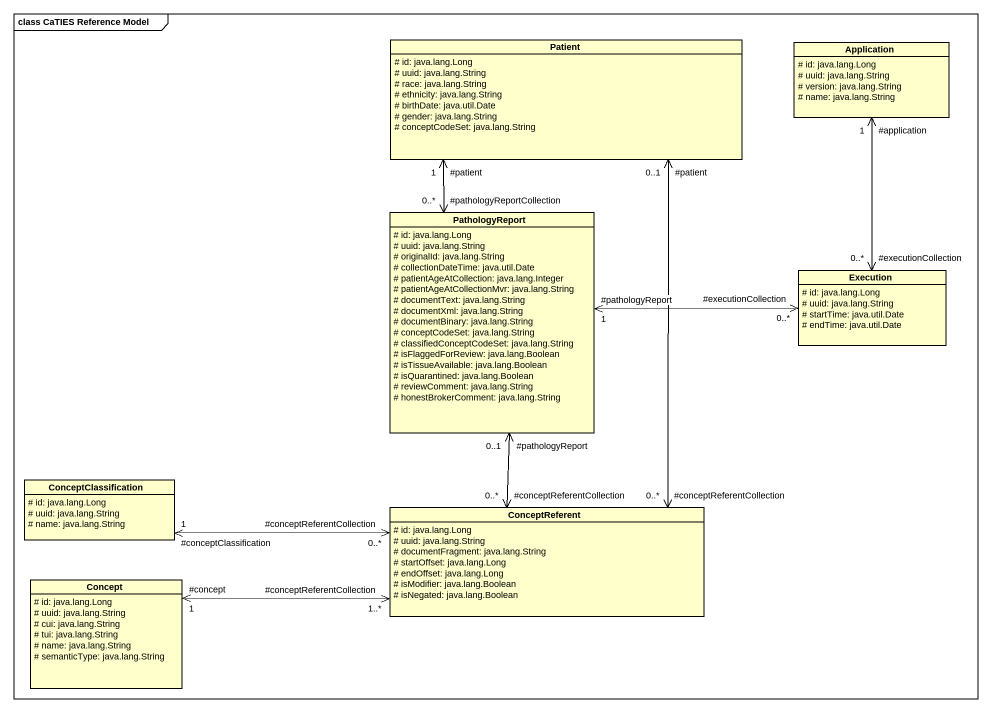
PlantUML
@startuml
mainframe class CaTIES Reference Model
hide circle
hide empty members
skinparam classAttributeIconSize 0
class Patient {
  # id: java.lang.Long
  # uuid: java.lang.String
  # race: java.lang.String
  # ethnicity: java.lang.String
  # birthDate: java.util.Date
  # gender: java.lang.String
  # conceptCodeSet: java.lang.String
}
class Application {
  # id: java.lang.Long
  # uuid: java.lang.String
  # version: java.lang.String
  # name: java.lang.String
}
class PathologyReport {
  # id: java.lang.Long
  # uuid: java.lang.String
  # originalId: java.lang.String
  # collectionDateTime: java.util.Date
  # patientAgeAtCollection: java.lang.Integer
  # patientAgeAtCollectionMvr: java.lang.String
  # documentText: java.lang.String
  # documentXml: java.lang.String
  # documentBinary: java.lang.String
  # conceptCodeSet: java.lang.String
  # classifiedConceptCodeSet: java.lang.String
  # isFlaggedForReview: java.lang.Boolean
  # isTissueAvailable: java.lang.Boolean
  # isQuarantined: java.lang.Boolean
  # reviewComment: java.lang.String
  # honestBrokerComment: java.lang.String
}
class Execution {
  # id: java.lang.Long
  # uuid: java.lang.String
  # startTime: java.util.Date
  # endTime: java.util.Date
}
class ConceptClassification {
  # id: java.lang.Long
  # uuid: java.lang.String
  # name: java.lang.String
}
class ConceptReferent {
  # id: java.lang.Long
  # uuid: java.lang.String
  # documentFragment: java.lang.String
  # startOffset: java.lang.Long
  # endOffset: java.lang.Long
  # isModifier: java.lang.Boolean
  # isNegated: java.lang.Boolean
}
class Concept {
  # id: java.lang.Long
  # uuid: java.lang.String
  # cui: java.lang.String
  # tui: java.lang.String
  # name: java.lang.String
  # semanticType: java.lang.String
}
Patient "#patient\n1" <--> "#pathologyReportCollection\n0..*" PathologyReport
Patient "#patient\n0..1" <--> "#conceptReferentCollection\n0..*" ConceptReferent
Application "#application\n1" <--> "#executionCollection\n0..*" Execution
PathologyReport "#pathologyReport\n1" <-right-> "#executionCollection\n0..*" Execution
PathologyReport "#pathologyReport\n0..1" <--> "#conceptReferentCollection\n0..*" ConceptReferent
ConceptReferent "#conceptReferentCollection\n0..*" <-left-> "#conceptClassification\n1" ConceptClassification
Concept "#concept\n1" <-right-> "#conceptReferentCollection\n1..*" ConceptReferent
@enduml
